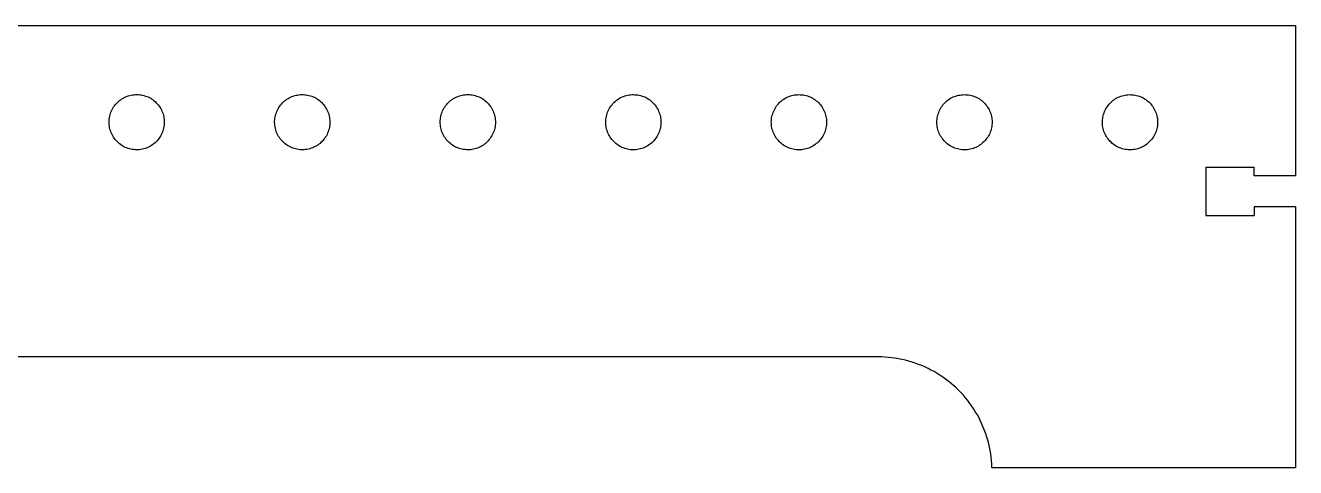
# Model space of a CAD drawing. Extents: x -89 to 89, y -45 to 45.
# Drawn here: x 23.85 to 35.36, y -44.81 to -40.81 of the extents above; entities that cross this region are included whole.
import ezdxf

# ---------------------------------------------------------------- set-up
doc = ezdxf.new("R2010")
doc.units = 0
doc.header["$MEASUREMENT"] = 0
doc.layers.get('0').update_dxf_attribs({"linetype": 'CONTINUOUS'})

msp = doc.modelspace()

# ---------------------------------------------------------------- linework, layer by layer
for p, q in [((17.609, -40.81), (35.36, -40.812)), ((35.36, -40.812), (35.359, -42.171)), ((24.65, -41.548), (24.658, -41.538)), ((24.658, -41.538), (24.666, -41.527)), ((24.666, -41.527), (24.675, -41.517)), ((24.675, -41.517), (24.684, -41.508)), ((24.684, -41.508), (24.693, -41.499)), ((24.693, -41.499), (24.703, -41.491)), ((24.703, -41.491), (24.714, -41.483)), ((24.714, -41.483), (24.724, -41.475)), ((24.724, -41.475), (24.736, -41.469)), ((24.736, -41.469), (24.747, -41.462)), ((24.747, -41.462), (24.759, -41.457)), ((24.759, -41.457), (24.771, -41.452)), ((24.771, -41.452), (24.783, -41.448)), ((24.783, -41.448), (24.796, -41.444)), ((24.796, -41.444), (24.809, -41.441)), ((24.809, -41.441), (24.822, -41.439)), ((24.822, -41.439), (24.835, -41.437)), ((24.835, -41.437), (24.848, -41.436)), ((24.848, -41.436), (24.861, -41.436)), ((24.861, -41.436), (24.874, -41.436)), ((24.874, -41.436), (24.887, -41.437)), ((24.887, -41.437), (24.9, -41.439)), ((24.9, -41.439), (24.913, -41.442)), ((24.913, -41.442), (24.925, -41.445)), ((24.925, -41.445), (24.938, -41.449)), ((24.938, -41.449), (24.95, -41.453)), ((24.95, -41.453), (24.962, -41.458)), ((24.962, -41.458), (24.974, -41.464)), ((24.974, -41.464), (24.986, -41.47)), ((24.986, -41.47), (24.997, -41.477)), ((24.997, -41.477), (25.007, -41.484)), ((25.007, -41.484), (25.018, -41.492)), ((25.018, -41.492), (25.028, -41.501)), ((25.028, -41.501), (25.037, -41.51)), ((25.037, -41.51), (25.046, -41.52)), ((25.046, -41.52), (25.055, -41.53)), ((25.055, -41.53), (25.062, -41.54)), ((25.062, -41.54), (25.07, -41.551)), ((26.148, -41.553), (26.155, -41.542)), ((26.155, -41.542), (26.163, -41.532)), ((26.163, -41.532), (26.171, -41.522)), ((26.171, -41.522), (26.18, -41.512)), ((26.18, -41.512), (26.189, -41.503)), ((26.189, -41.503), (26.199, -41.494)), ((26.199, -41.494), (26.209, -41.486)), ((26.209, -41.486), (26.22, -41.478)), ((26.22, -41.478), (26.231, -41.471)), ((26.231, -41.471), (26.242, -41.465)), ((26.242, -41.465), (26.254, -41.459)), ((26.254, -41.459), (26.266, -41.454)), ((26.266, -41.454), (26.278, -41.449)), ((26.278, -41.449), (26.291, -41.445)), ((26.291, -41.445), (26.303, -41.442)), ((26.303, -41.442), (26.316, -41.44)), ((26.316, -41.44), (26.329, -41.438)), ((26.329, -41.438), (26.342, -41.436)), ((26.342, -41.436), (26.355, -41.436)), ((26.355, -41.436), (26.368, -41.436)), ((26.368, -41.436), (26.382, -41.437)), ((26.382, -41.437), (26.395, -41.438)), ((26.395, -41.438), (26.407, -41.441)), ((26.407, -41.441), (26.42, -41.443)), ((26.42, -41.443), (26.433, -41.447)), ((26.433, -41.447), (26.445, -41.451)), ((26.445, -41.451), (26.457, -41.456)), ((26.457, -41.456), (26.469, -41.461)), ((26.469, -41.461), (26.481, -41.467)), ((26.481, -41.467), (26.492, -41.474)), ((26.492, -41.474), (26.503, -41.481)), ((26.503, -41.481), (26.514, -41.489)), ((26.514, -41.489), (26.524, -41.498)), ((26.524, -41.498), (26.533, -41.506)), ((26.533, -41.506), (26.542, -41.516)), ((26.542, -41.516), (26.551, -41.526)), ((26.551, -41.526), (26.559, -41.536)), ((26.559, -41.536), (26.567, -41.546)), ((26.567, -41.546), (26.574, -41.558)), ((27.65, -41.549), (27.658, -41.538)), ((27.658, -41.538), (27.666, -41.528)), ((27.666, -41.528), (27.674, -41.518)), ((27.674, -41.518), (27.683, -41.508)), ((27.683, -41.508), (27.693, -41.499)), ((27.693, -41.499), (27.703, -41.491)), ((27.703, -41.491), (27.713, -41.483)), ((27.713, -41.483), (27.724, -41.476)), ((27.724, -41.476), (27.735, -41.469)), ((27.735, -41.469), (27.747, -41.463)), ((27.747, -41.463), (27.759, -41.457)), ((27.759, -41.457), (27.771, -41.452)), ((27.771, -41.452), (27.783, -41.448)), ((27.783, -41.448), (27.796, -41.444)), ((27.796, -41.444), (27.809, -41.441)), ((27.809, -41.441), (27.821, -41.439)), ((27.821, -41.439), (27.834, -41.437)), ((27.834, -41.437), (27.848, -41.436)), ((27.848, -41.436), (27.861, -41.436)), ((27.861, -41.436), (27.874, -41.436)), ((27.874, -41.436), (27.887, -41.438)), ((27.887, -41.438), (27.9, -41.439)), ((27.9, -41.439), (27.913, -41.442)), ((27.913, -41.442), (27.925, -41.445)), ((27.925, -41.445), (27.938, -41.449)), ((27.938, -41.449), (27.95, -41.453)), ((27.95, -41.453), (27.962, -41.458)), ((27.962, -41.458), (27.974, -41.464)), ((27.974, -41.464), (27.985, -41.47)), ((27.985, -41.47), (27.997, -41.477)), ((27.997, -41.477), (28.007, -41.485)), ((28.007, -41.485), (28.018, -41.493)), ((28.018, -41.493), (28.028, -41.501)), ((28.028, -41.501), (28.037, -41.51)), ((28.037, -41.51), (28.046, -41.52)), ((28.046, -41.52), (28.054, -41.53)), ((28.054, -41.53), (28.062, -41.54)), ((28.062, -41.54), (28.07, -41.551)), ((29.15, -41.549), (29.158, -41.538)), ((29.158, -41.538), (29.166, -41.528)), ((29.166, -41.528), (29.174, -41.518)), ((29.174, -41.518), (29.183, -41.508)), ((29.183, -41.508), (29.193, -41.5)), ((29.193, -41.5), (29.203, -41.491)), ((29.203, -41.491), (29.213, -41.483)), ((29.213, -41.483), (29.224, -41.476)), ((29.224, -41.476), (29.235, -41.469)), ((29.235, -41.469), (29.247, -41.463)), ((29.247, -41.463), (29.259, -41.457)), ((29.259, -41.457), (29.271, -41.452)), ((29.271, -41.452), (29.283, -41.448)), ((29.283, -41.448), (29.296, -41.444)), ((29.296, -41.444), (29.308, -41.441)), ((29.308, -41.441), (29.321, -41.439)), ((29.321, -41.439), (29.334, -41.437)), ((29.334, -41.437), (29.347, -41.436)), ((29.347, -41.436), (29.36, -41.436)), ((29.36, -41.436), (29.374, -41.437)), ((29.374, -41.437), (29.387, -41.438)), ((29.387, -41.438), (29.4, -41.439)), ((29.4, -41.439), (29.412, -41.442)), ((29.412, -41.442), (29.425, -41.445)), ((29.425, -41.445), (29.438, -41.449)), ((29.438, -41.449), (29.45, -41.453)), ((29.45, -41.453), (29.462, -41.458)), ((29.462, -41.458), (29.474, -41.464)), ((29.474, -41.464), (29.485, -41.47)), ((29.485, -41.47), (29.496, -41.477)), ((29.496, -41.477), (29.507, -41.485)), ((29.507, -41.485), (29.518, -41.493)), ((29.518, -41.493), (29.527, -41.501)), ((29.527, -41.501), (29.537, -41.51)), ((29.537, -41.51), (29.546, -41.52)), ((29.546, -41.52), (29.554, -41.53)), ((29.554, -41.53), (29.562, -41.54)), ((29.562, -41.54), (29.57, -41.551)), ((30.65, -41.55), (30.657, -41.539)), ((30.657, -41.539), (30.665, -41.529)), ((30.665, -41.529), (30.673, -41.519)), ((30.673, -41.519), (30.682, -41.509)), ((30.682, -41.509), (30.692, -41.5)), ((30.692, -41.5), (30.702, -41.492)), ((30.702, -41.492), (30.712, -41.484)), ((30.712, -41.484), (30.723, -41.477)), ((30.723, -41.477), (30.734, -41.47)), ((30.734, -41.47), (30.746, -41.463)), ((30.746, -41.463), (30.758, -41.458)), ((30.758, -41.458), (30.77, -41.453)), ((30.77, -41.453), (30.782, -41.448)), ((30.782, -41.448), (30.795, -41.445)), ((30.795, -41.445), (30.807, -41.442)), ((30.807, -41.442), (30.82, -41.439)), ((30.82, -41.439), (30.833, -41.438)), ((30.833, -41.438), (30.846, -41.437)), ((30.846, -41.437), (30.859, -41.436)), ((30.859, -41.436), (30.872, -41.437)), ((30.872, -41.437), (30.885, -41.438)), ((30.885, -41.438), (30.898, -41.439)), ((30.898, -41.439), (30.911, -41.442)), ((30.911, -41.442), (30.924, -41.445)), ((30.924, -41.445), (30.937, -41.448)), ((30.937, -41.448), (30.949, -41.453)), ((30.949, -41.453), (30.961, -41.458)), ((30.961, -41.458), (30.973, -41.463)), ((30.973, -41.463), (30.984, -41.47)), ((30.984, -41.47), (30.995, -41.477)), ((30.995, -41.477), (31.006, -41.484)), ((31.006, -41.484), (31.017, -41.492)), ((31.017, -41.492), (31.027, -41.5)), ((31.027, -41.5), (31.036, -41.509)), ((31.036, -41.509), (31.045, -41.519)), ((31.045, -41.519), (31.054, -41.529)), ((31.054, -41.529), (31.062, -41.539)), ((31.062, -41.539), (31.069, -41.55)), ((32.149, -41.551), (32.156, -41.54)), ((32.156, -41.54), (32.164, -41.53)), ((32.164, -41.53), (32.173, -41.52)), ((32.173, -41.52), (32.182, -41.51)), ((32.182, -41.51), (32.191, -41.501)), ((32.191, -41.501), (32.201, -41.493)), ((32.201, -41.493), (32.211, -41.485)), ((32.211, -41.485), (32.222, -41.477)), ((32.222, -41.477), (32.233, -41.47)), ((32.233, -41.47), (32.245, -41.464)), ((32.245, -41.464), (32.257, -41.458)), ((32.257, -41.458), (32.269, -41.453)), ((32.269, -41.453), (32.281, -41.449)), ((32.281, -41.449), (32.294, -41.445)), ((32.294, -41.445), (32.306, -41.442)), ((32.306, -41.442), (32.319, -41.44)), ((32.319, -41.44), (32.332, -41.438)), ((32.332, -41.438), (32.345, -41.437)), ((32.345, -41.437), (32.358, -41.436)), ((32.358, -41.436), (32.371, -41.437)), ((32.371, -41.437), (32.384, -41.438)), ((32.384, -41.438), (32.397, -41.439)), ((32.397, -41.439), (32.41, -41.442)), ((32.41, -41.442), (32.423, -41.445)), ((32.423, -41.445), (32.436, -41.448)), ((32.436, -41.448), (32.448, -41.453)), ((32.448, -41.453), (32.46, -41.457)), ((32.46, -41.457), (32.472, -41.463)), ((32.472, -41.463), (32.483, -41.469)), ((32.483, -41.469), (32.495, -41.476)), ((32.495, -41.476), (32.505, -41.483)), ((32.505, -41.483), (32.516, -41.491)), ((32.516, -41.491), (32.526, -41.5)), ((32.526, -41.5), (32.535, -41.509)), ((32.535, -41.509), (32.544, -41.518)), ((32.544, -41.518), (32.553, -41.528)), ((32.553, -41.528), (32.561, -41.539)), ((32.561, -41.539), (32.568, -41.549)), ((33.647, -41.555), (33.654, -41.544)), ((33.654, -41.544), (33.661, -41.534)), ((33.661, -41.534), (33.67, -41.523)), ((33.67, -41.523), (33.679, -41.514)), ((33.679, -41.514), (33.688, -41.504)), ((33.688, -41.504), (33.698, -41.496)), ((33.698, -41.496), (33.708, -41.488)), ((33.708, -41.488), (33.718, -41.48)), ((33.718, -41.48), (33.729, -41.473)), ((33.729, -41.473), (33.741, -41.466)), ((33.741, -41.466), (33.752, -41.46)), ((33.752, -41.46), (33.764, -41.455)), ((33.764, -41.455), (33.777, -41.45)), ((33.777, -41.45), (33.789, -41.446)), ((33.789, -41.446), (33.802, -41.443)), ((33.802, -41.443), (33.815, -41.44)), ((33.815, -41.44), (33.827, -41.438)), ((33.827, -41.438), (33.84, -41.437)), ((33.84, -41.437), (33.854, -41.436)), ((33.854, -41.436), (33.867, -41.437)), ((33.867, -41.437), (33.88, -41.437)), ((33.88, -41.437), (33.893, -41.439)), ((33.893, -41.439), (33.906, -41.441)), ((33.906, -41.441), (33.918, -41.444)), ((33.918, -41.444), (33.931, -41.447)), ((33.931, -41.447), (33.944, -41.451)), ((33.944, -41.451), (33.956, -41.456)), ((33.956, -41.456), (33.968, -41.461)), ((33.968, -41.461), (33.979, -41.467)), ((33.979, -41.467), (33.991, -41.474)), ((33.991, -41.474), (34.002, -41.481)), ((34.002, -41.481), (34.012, -41.489)), ((34.012, -41.489), (34.022, -41.497)), ((34.022, -41.497), (34.032, -41.506)), ((34.032, -41.506), (34.041, -41.515)), ((34.041, -41.515), (34.05, -41.525)), ((34.05, -41.525), (34.058, -41.535)), ((34.058, -41.535), (34.066, -41.545)), ((34.066, -41.545), (34.073, -41.556)), ((24.61, -41.671), (24.611, -41.658)), ((24.611, -41.658), (24.613, -41.645)), ((24.613, -41.645), (24.615, -41.632)), ((24.615, -41.632), (24.618, -41.62)), ((24.618, -41.62), (24.622, -41.607)), ((24.622, -41.607), (24.626, -41.595)), ((24.626, -41.595), (24.632, -41.583)), ((24.632, -41.583), (24.637, -41.571)), ((24.637, -41.571), (24.644, -41.559)), ((24.644, -41.559), (24.65, -41.548)), ((25.07, -41.551), (25.077, -41.562)), ((25.077, -41.562), (25.083, -41.574)), ((25.083, -41.574), (25.088, -41.586)), ((25.088, -41.586), (25.093, -41.598)), ((25.093, -41.598), (25.098, -41.61)), ((25.098, -41.61), (25.101, -41.623)), ((25.101, -41.623), (25.104, -41.635)), ((25.104, -41.635), (25.106, -41.648)), ((25.106, -41.648), (25.108, -41.661)), ((25.108, -41.661), (25.109, -41.674)), ((26.11, -41.664), (26.112, -41.651)), ((26.112, -41.651), (26.114, -41.638)), ((26.114, -41.638), (26.117, -41.625)), ((26.117, -41.625), (26.12, -41.612)), ((26.12, -41.612), (26.125, -41.6)), ((26.125, -41.6), (26.129, -41.588)), ((26.129, -41.588), (26.135, -41.576)), ((26.135, -41.576), (26.141, -41.564)), ((26.141, -41.564), (26.148, -41.553)), ((26.574, -41.558), (26.58, -41.569)), ((26.58, -41.569), (26.586, -41.581)), ((26.586, -41.581), (26.591, -41.593)), ((26.591, -41.593), (26.596, -41.605)), ((26.596, -41.605), (26.6, -41.617)), ((26.6, -41.617), (26.603, -41.63)), ((26.603, -41.63), (26.606, -41.643)), ((26.606, -41.643), (26.607, -41.656)), ((26.607, -41.656), (26.609, -41.669)), ((27.61, -41.672), (27.611, -41.659)), ((27.611, -41.659), (27.613, -41.646)), ((27.613, -41.646), (27.615, -41.633)), ((27.615, -41.633), (27.618, -41.62)), ((27.618, -41.62), (27.622, -41.607)), ((27.622, -41.607), (27.626, -41.595)), ((27.626, -41.595), (27.631, -41.583)), ((27.631, -41.583), (27.637, -41.571)), ((27.637, -41.571), (27.643, -41.56)), ((27.643, -41.56), (27.65, -41.549)), ((28.07, -41.551), (28.076, -41.562)), ((28.076, -41.562), (28.083, -41.574)), ((28.083, -41.574), (28.088, -41.586)), ((28.088, -41.586), (28.093, -41.598)), ((28.093, -41.598), (28.097, -41.61)), ((28.097, -41.61), (28.101, -41.623)), ((28.101, -41.623), (28.104, -41.635)), ((28.104, -41.635), (28.106, -41.648)), ((28.106, -41.648), (28.108, -41.661)), ((28.108, -41.661), (28.109, -41.674)), ((29.11, -41.672), (29.111, -41.659)), ((29.111, -41.659), (29.113, -41.646)), ((29.113, -41.646), (29.115, -41.633)), ((29.115, -41.633), (29.118, -41.62)), ((29.118, -41.62), (29.122, -41.608)), ((29.122, -41.608), (29.126, -41.595)), ((29.126, -41.595), (29.131, -41.583)), ((29.131, -41.583), (29.137, -41.572)), ((29.137, -41.572), (29.143, -41.56)), ((29.143, -41.56), (29.15, -41.549)), ((29.57, -41.551), (29.576, -41.562)), ((29.576, -41.562), (29.583, -41.574)), ((29.583, -41.574), (29.588, -41.586)), ((29.588, -41.586), (29.593, -41.598)), ((29.593, -41.598), (29.597, -41.61)), ((29.597, -41.61), (29.601, -41.623)), ((29.601, -41.623), (29.604, -41.635)), ((29.604, -41.635), (29.606, -41.648)), ((29.606, -41.648), (29.608, -41.661)), ((29.608, -41.661), (29.609, -41.674)), ((30.61, -41.673), (30.611, -41.66)), ((30.611, -41.66), (30.612, -41.647)), ((30.612, -41.647), (30.615, -41.634)), ((30.615, -41.634), (30.618, -41.621)), ((30.618, -41.621), (30.622, -41.609)), ((30.622, -41.609), (30.626, -41.597)), ((30.626, -41.597), (30.631, -41.585)), ((30.631, -41.585), (30.637, -41.573)), ((30.637, -41.573), (30.643, -41.561)), ((30.643, -41.561), (30.65, -41.55)), ((31.069, -41.55), (31.076, -41.561)), ((31.076, -41.561), (31.082, -41.573)), ((31.082, -41.573), (31.088, -41.585)), ((31.088, -41.585), (31.093, -41.597)), ((31.093, -41.597), (31.097, -41.609)), ((31.097, -41.609), (31.101, -41.621)), ((31.101, -41.621), (31.104, -41.634)), ((31.104, -41.634), (31.106, -41.647)), ((31.106, -41.647), (31.108, -41.66)), ((31.108, -41.66), (31.109, -41.673)), ((32.11, -41.674), (32.111, -41.661)), ((32.111, -41.661), (32.112, -41.648)), ((32.112, -41.648), (32.115, -41.635)), ((32.115, -41.635), (32.118, -41.623)), ((32.118, -41.623), (32.121, -41.61)), ((32.121, -41.61), (32.126, -41.598)), ((32.126, -41.598), (32.13, -41.586)), ((32.13, -41.586), (32.136, -41.574)), ((32.136, -41.574), (32.142, -41.562)), ((32.142, -41.562), (32.149, -41.551)), ((32.568, -41.549), (32.575, -41.56)), ((32.575, -41.56), (32.582, -41.572)), ((32.582, -41.572), (32.587, -41.584)), ((32.587, -41.584), (32.592, -41.596)), ((32.592, -41.596), (32.597, -41.608)), ((32.597, -41.608), (32.6, -41.621)), ((32.6, -41.621), (32.604, -41.633)), ((32.604, -41.633), (32.606, -41.646)), ((32.606, -41.646), (32.608, -41.659)), ((32.608, -41.659), (32.609, -41.672)), ((33.61, -41.666), (33.612, -41.653)), ((33.612, -41.653), (33.614, -41.64)), ((33.614, -41.64), (33.616, -41.627)), ((33.616, -41.627), (33.62, -41.615)), ((33.62, -41.615), (33.624, -41.602)), ((33.624, -41.602), (33.629, -41.59)), ((33.629, -41.59), (33.634, -41.578)), ((33.634, -41.578), (33.64, -41.566)), ((33.64, -41.566), (33.647, -41.555)), ((34.073, -41.556), (34.079, -41.568)), ((34.079, -41.568), (34.085, -41.58)), ((34.085, -41.58), (34.091, -41.592)), ((34.091, -41.592), (34.095, -41.604)), ((34.095, -41.604), (34.099, -41.616)), ((34.099, -41.616), (34.103, -41.629)), ((34.103, -41.629), (34.105, -41.642)), ((34.105, -41.642), (34.107, -41.655)), ((34.107, -41.655), (34.109, -41.668)), ((24.609, -41.684), (24.61, -41.671)), ((24.61, -41.697), (24.609, -41.684)), ((24.61, -41.71), (24.61, -41.697)), ((24.612, -41.723), (24.61, -41.71)), ((24.614, -41.736), (24.612, -41.723)), ((24.617, -41.749), (24.614, -41.736)), ((24.621, -41.762), (24.617, -41.749)), ((24.625, -41.774), (24.621, -41.762)), ((24.63, -41.786), (24.625, -41.774)), ((25.097, -41.765), (25.092, -41.777)), ((25.1, -41.752), (25.097, -41.765)), ((25.103, -41.739), (25.1, -41.752)), ((25.106, -41.726), (25.103, -41.739)), ((25.108, -41.713), (25.106, -41.726)), ((25.109, -41.7), (25.108, -41.713)), ((25.109, -41.674), (25.109, -41.687)), ((25.109, -41.687), (25.109, -41.7)), ((26.109, -41.677), (26.11, -41.664)), ((26.109, -41.69), (26.109, -41.677)), ((26.11, -41.703), (26.109, -41.69)), ((26.111, -41.716), (26.11, -41.703)), ((26.113, -41.729), (26.111, -41.716)), ((26.116, -41.742), (26.113, -41.729)), ((26.119, -41.754), (26.116, -41.742)), ((26.123, -41.767), (26.119, -41.754)), ((26.127, -41.779), (26.123, -41.767)), ((26.594, -41.772), (26.589, -41.784)), ((26.598, -41.759), (26.594, -41.772)), ((26.602, -41.747), (26.598, -41.759)), ((26.605, -41.734), (26.602, -41.747)), ((26.607, -41.721), (26.605, -41.734)), ((26.608, -41.708), (26.607, -41.721)), ((26.609, -41.695), (26.608, -41.708)), ((26.609, -41.669), (26.609, -41.682)), ((26.609, -41.682), (26.609, -41.695)), ((27.609, -41.685), (27.61, -41.672)), ((27.61, -41.698), (27.609, -41.685)), ((27.611, -41.711), (27.61, -41.698)), ((27.612, -41.724), (27.611, -41.711)), ((27.614, -41.737), (27.612, -41.724)), ((27.617, -41.749), (27.614, -41.737)), ((27.621, -41.762), (27.617, -41.749)), ((27.625, -41.774), (27.621, -41.762)), ((27.63, -41.786), (27.625, -41.774)), ((28.097, -41.765), (28.092, -41.777)), ((28.1, -41.752), (28.097, -41.765)), ((28.104, -41.739), (28.1, -41.752)), ((28.106, -41.726), (28.104, -41.739)), ((28.108, -41.713), (28.106, -41.726)), ((28.109, -41.7), (28.108, -41.713)), ((28.109, -41.674), (28.109, -41.687)), ((28.109, -41.687), (28.109, -41.7)), ((29.109, -41.685), (29.11, -41.672)), ((29.11, -41.698), (29.109, -41.685)), ((29.111, -41.711), (29.11, -41.698)), ((29.112, -41.724), (29.111, -41.711)), ((29.114, -41.737), (29.112, -41.724)), ((29.117, -41.75), (29.114, -41.737)), ((29.121, -41.762), (29.117, -41.75)), ((29.125, -41.775), (29.121, -41.762)), ((29.13, -41.787), (29.125, -41.775)), ((29.597, -41.765), (29.592, -41.777)), ((29.6, -41.752), (29.597, -41.765)), ((29.604, -41.739), (29.6, -41.752)), ((29.606, -41.726), (29.604, -41.739)), ((29.608, -41.713), (29.606, -41.726)), ((29.609, -41.7), (29.608, -41.713)), ((29.609, -41.674), (29.609, -41.687)), ((29.609, -41.687), (29.609, -41.7)), ((30.609, -41.686), (30.61, -41.673)), ((30.61, -41.699), (30.609, -41.686)), ((30.611, -41.712), (30.61, -41.699)), ((30.612, -41.725), (30.611, -41.712)), ((30.615, -41.738), (30.612, -41.725)), ((30.618, -41.751), (30.615, -41.738)), ((30.622, -41.763), (30.618, -41.751)), ((30.626, -41.776), (30.622, -41.763)), ((30.631, -41.788), (30.626, -41.776)), ((31.093, -41.776), (31.088, -41.788)), ((31.097, -41.763), (31.093, -41.776)), ((31.101, -41.751), (31.097, -41.763)), ((31.104, -41.738), (31.101, -41.751)), ((31.106, -41.725), (31.104, -41.738)), ((31.108, -41.712), (31.106, -41.725)), ((31.109, -41.699), (31.108, -41.712)), ((31.109, -41.673), (31.109, -41.686)), ((31.109, -41.686), (31.109, -41.699)), ((32.109, -41.687), (32.11, -41.674)), ((32.11, -41.7), (32.109, -41.687)), ((32.111, -41.713), (32.11, -41.7)), ((32.113, -41.726), (32.111, -41.713)), ((32.115, -41.739), (32.113, -41.726)), ((32.118, -41.752), (32.115, -41.739)), ((32.122, -41.765), (32.118, -41.752)), ((32.126, -41.777), (32.122, -41.765)), ((32.593, -41.775), (32.588, -41.787)), ((32.597, -41.763), (32.593, -41.775)), ((32.601, -41.75), (32.597, -41.763)), ((32.604, -41.737), (32.601, -41.75)), ((32.606, -41.724), (32.604, -41.737)), ((32.608, -41.711), (32.606, -41.724)), ((32.609, -41.698), (32.608, -41.711)), ((32.609, -41.672), (32.609, -41.685)), ((32.609, -41.685), (32.609, -41.698)), ((33.609, -41.679), (33.61, -41.666)), ((33.609, -41.692), (33.609, -41.679)), ((33.61, -41.705), (33.609, -41.692)), ((33.611, -41.718), (33.61, -41.705)), ((33.613, -41.731), (33.611, -41.718)), ((33.616, -41.744), (33.613, -41.731)), ((33.619, -41.757), (33.616, -41.744)), ((33.623, -41.769), (33.619, -41.757)), ((33.628, -41.781), (33.623, -41.769)), ((34.095, -41.771), (34.09, -41.783)), ((34.099, -41.758), (34.095, -41.771)), ((34.102, -41.746), (34.099, -41.758)), ((34.105, -41.733), (34.102, -41.746)), ((34.107, -41.72), (34.105, -41.733)), ((34.108, -41.707), (34.107, -41.72)), ((34.109, -41.694), (34.108, -41.707)), ((34.109, -41.668), (34.109, -41.681)), ((34.109, -41.681), (34.109, -41.694)), ((24.636, -41.798), (24.63, -41.786)), ((24.642, -41.809), (24.636, -41.798)), ((24.649, -41.821), (24.642, -41.809)), ((24.656, -41.832), (24.649, -41.821)), ((24.664, -41.842), (24.656, -41.832)), ((24.672, -41.852), (24.664, -41.842)), ((24.681, -41.861), (24.672, -41.852)), ((24.691, -41.871), (24.681, -41.861)), ((24.701, -41.879), (24.691, -41.871)), ((24.711, -41.887), (24.701, -41.879)), ((24.722, -41.895), (24.711, -41.887)), ((25.005, -41.889), (24.994, -41.896)), ((25.015, -41.881), (25.005, -41.889)), ((25.025, -41.873), (25.015, -41.881)), ((25.035, -41.864), (25.025, -41.873)), ((25.044, -41.854), (25.035, -41.864)), ((25.053, -41.844), (25.044, -41.854)), ((25.061, -41.834), (25.053, -41.844)), ((25.068, -41.823), (25.061, -41.834)), ((25.075, -41.812), (25.068, -41.823)), ((25.081, -41.801), (25.075, -41.812)), ((25.087, -41.789), (25.081, -41.801)), ((25.092, -41.777), (25.087, -41.789)), ((26.132, -41.791), (26.127, -41.779)), ((26.138, -41.803), (26.132, -41.791)), ((26.145, -41.814), (26.138, -41.803)), ((26.152, -41.825), (26.145, -41.814)), ((26.159, -41.836), (26.152, -41.825)), ((26.167, -41.846), (26.159, -41.836)), ((26.176, -41.856), (26.167, -41.846)), ((26.185, -41.865), (26.176, -41.856)), ((26.195, -41.874), (26.185, -41.865)), ((26.205, -41.883), (26.195, -41.874)), ((26.215, -41.89), (26.205, -41.883)), ((26.226, -41.898), (26.215, -41.89)), ((26.509, -41.886), (26.499, -41.893)), ((26.52, -41.878), (26.509, -41.886)), ((26.529, -41.869), (26.52, -41.878)), ((26.539, -41.86), (26.529, -41.869)), ((26.548, -41.85), (26.539, -41.86)), ((26.556, -41.84), (26.548, -41.85)), ((26.564, -41.83), (26.556, -41.84)), ((26.571, -41.819), (26.564, -41.83)), ((26.578, -41.808), (26.571, -41.819)), ((26.584, -41.796), (26.578, -41.808)), ((26.589, -41.784), (26.584, -41.796)), ((27.636, -41.798), (27.63, -41.786)), ((27.642, -41.81), (27.636, -41.798)), ((27.649, -41.821), (27.642, -41.81)), ((27.656, -41.832), (27.649, -41.821)), ((27.664, -41.842), (27.656, -41.832)), ((27.673, -41.852), (27.664, -41.842)), ((27.682, -41.862), (27.673, -41.852)), ((27.691, -41.871), (27.682, -41.862)), ((27.701, -41.879), (27.691, -41.871)), ((27.711, -41.887), (27.701, -41.879)), ((27.722, -41.895), (27.711, -41.887)), ((28.005, -41.889), (27.994, -41.896)), ((28.016, -41.881), (28.005, -41.889)), ((28.026, -41.873), (28.016, -41.881)), ((28.035, -41.864), (28.026, -41.873)), ((28.044, -41.854), (28.035, -41.864)), ((28.053, -41.844), (28.044, -41.854)), ((28.061, -41.834), (28.053, -41.844)), ((28.068, -41.823), (28.061, -41.834)), ((28.075, -41.812), (28.068, -41.823)), ((28.081, -41.801), (28.075, -41.812)), ((28.087, -41.789), (28.081, -41.801)), ((28.092, -41.777), (28.087, -41.789)), ((29.136, -41.799), (29.13, -41.787)), ((29.142, -41.81), (29.136, -41.799)), ((29.149, -41.821), (29.142, -41.81)), ((29.156, -41.832), (29.149, -41.821)), ((29.164, -41.842), (29.156, -41.832)), ((29.173, -41.852), (29.164, -41.842)), ((29.182, -41.862), (29.173, -41.852)), ((29.191, -41.871), (29.182, -41.862)), ((29.201, -41.88), (29.191, -41.871)), ((29.211, -41.888), (29.201, -41.88)), ((29.222, -41.895), (29.211, -41.888)), ((29.505, -41.889), (29.494, -41.896)), ((29.516, -41.881), (29.505, -41.889)), ((29.526, -41.873), (29.516, -41.881)), ((29.535, -41.864), (29.526, -41.873)), ((29.544, -41.854), (29.535, -41.864)), ((29.553, -41.844), (29.544, -41.854)), ((29.561, -41.834), (29.553, -41.844)), ((29.568, -41.823), (29.561, -41.834)), ((29.575, -41.812), (29.568, -41.823)), ((29.581, -41.801), (29.575, -41.812)), ((29.587, -41.789), (29.581, -41.801)), ((29.592, -41.777), (29.587, -41.789)), ((30.637, -41.8), (30.631, -41.788)), ((30.643, -41.811), (30.637, -41.8)), ((30.65, -41.822), (30.643, -41.811)), ((30.657, -41.833), (30.65, -41.822)), ((30.665, -41.844), (30.657, -41.833)), ((30.673, -41.853), (30.665, -41.844)), ((30.682, -41.863), (30.673, -41.853)), ((30.692, -41.872), (30.682, -41.863)), ((30.702, -41.88), (30.692, -41.872)), ((30.712, -41.888), (30.702, -41.88)), ((30.723, -41.896), (30.712, -41.888)), ((31.006, -41.888), (30.995, -41.896)), ((31.017, -41.88), (31.006, -41.888)), ((31.027, -41.872), (31.017, -41.88)), ((31.036, -41.863), (31.027, -41.872)), ((31.045, -41.853), (31.036, -41.863)), ((31.054, -41.844), (31.045, -41.853)), ((31.062, -41.833), (31.054, -41.844)), ((31.069, -41.822), (31.062, -41.833)), ((31.076, -41.811), (31.069, -41.822)), ((31.082, -41.8), (31.076, -41.811)), ((31.088, -41.788), (31.082, -41.8)), ((32.131, -41.789), (32.126, -41.777)), ((32.137, -41.801), (32.131, -41.789)), ((32.143, -41.812), (32.137, -41.801)), ((32.15, -41.823), (32.143, -41.812)), ((32.158, -41.834), (32.15, -41.823)), ((32.166, -41.844), (32.158, -41.834)), ((32.174, -41.854), (32.166, -41.844)), ((32.183, -41.864), (32.174, -41.854)), ((32.193, -41.873), (32.183, -41.864)), ((32.203, -41.881), (32.193, -41.873)), ((32.213, -41.889), (32.203, -41.881)), ((32.224, -41.897), (32.213, -41.889)), ((32.507, -41.888), (32.496, -41.895)), ((32.517, -41.88), (32.507, -41.888)), ((32.527, -41.871), (32.517, -41.88)), ((32.537, -41.862), (32.527, -41.871)), ((32.546, -41.853), (32.537, -41.862)), ((32.554, -41.843), (32.546, -41.853)), ((32.562, -41.832), (32.554, -41.843)), ((32.57, -41.822), (32.562, -41.832)), ((32.576, -41.81), (32.57, -41.822)), ((32.582, -41.799), (32.576, -41.81)), ((32.588, -41.787), (32.582, -41.799)), ((33.633, -41.793), (33.628, -41.781)), ((33.639, -41.805), (33.633, -41.793)), ((33.646, -41.816), (33.639, -41.805)), ((33.653, -41.827), (33.646, -41.816)), ((33.66, -41.838), (33.653, -41.827)), ((33.669, -41.848), (33.66, -41.838)), ((33.677, -41.858), (33.669, -41.848)), ((33.687, -41.867), (33.677, -41.858)), ((33.696, -41.876), (33.687, -41.867)), ((33.706, -41.884), (33.696, -41.876)), ((33.717, -41.892), (33.706, -41.884)), ((34.011, -41.885), (34, -41.893)), ((34.021, -41.877), (34.011, -41.885)), ((34.031, -41.868), (34.021, -41.877)), ((34.04, -41.859), (34.031, -41.868)), ((34.049, -41.849), (34.04, -41.859)), ((34.057, -41.839), (34.049, -41.849)), ((34.065, -41.829), (34.057, -41.839)), ((34.072, -41.818), (34.065, -41.829)), ((34.079, -41.806), (34.072, -41.818)), ((34.085, -41.795), (34.079, -41.806)), ((34.09, -41.783), (34.085, -41.795)), ((24.733, -41.902), (24.722, -41.895)), ((24.744, -41.908), (24.733, -41.902)), ((24.756, -41.914), (24.744, -41.908)), ((24.768, -41.919), (24.756, -41.914)), ((24.781, -41.923), (24.768, -41.919)), ((24.793, -41.927), (24.781, -41.923)), ((24.806, -41.93), (24.793, -41.927)), ((24.819, -41.932), (24.806, -41.93)), ((24.832, -41.934), (24.819, -41.932)), ((24.845, -41.935), (24.832, -41.934)), ((24.858, -41.936), (24.845, -41.935)), ((24.871, -41.936), (24.858, -41.936)), ((24.884, -41.935), (24.871, -41.936)), ((24.897, -41.933), (24.884, -41.935)), ((24.91, -41.931), (24.897, -41.933)), ((24.923, -41.928), (24.91, -41.931)), ((24.935, -41.924), (24.923, -41.928)), ((24.947, -41.92), (24.935, -41.924)), ((24.96, -41.915), (24.947, -41.92)), ((24.971, -41.909), (24.96, -41.915)), ((24.983, -41.903), (24.971, -41.909)), ((24.994, -41.896), (24.983, -41.903)), ((26.238, -41.904), (26.226, -41.898)), ((26.249, -41.91), (26.238, -41.904)), ((26.261, -41.916), (26.249, -41.91)), ((26.273, -41.921), (26.261, -41.916)), ((26.286, -41.925), (26.273, -41.921)), ((26.298, -41.928), (26.286, -41.925)), ((26.311, -41.931), (26.298, -41.928)), ((26.324, -41.933), (26.311, -41.931)), ((26.337, -41.935), (26.324, -41.933)), ((26.35, -41.936), (26.337, -41.935)), ((26.363, -41.936), (26.35, -41.936)), ((26.376, -41.935), (26.363, -41.936)), ((26.389, -41.934), (26.376, -41.935)), ((26.402, -41.932), (26.389, -41.934)), ((26.415, -41.93), (26.402, -41.932)), ((26.428, -41.926), (26.415, -41.93)), ((26.44, -41.922), (26.428, -41.926)), ((26.452, -41.918), (26.44, -41.922)), ((26.465, -41.913), (26.452, -41.918)), ((26.476, -41.907), (26.465, -41.913)), ((26.488, -41.9), (26.476, -41.907)), ((26.499, -41.893), (26.488, -41.9)), ((27.733, -41.902), (27.722, -41.895)), ((27.745, -41.908), (27.733, -41.902)), ((27.756, -41.914), (27.745, -41.908)), ((27.768, -41.919), (27.756, -41.914)), ((27.781, -41.923), (27.768, -41.919)), ((27.793, -41.927), (27.781, -41.923)), ((27.806, -41.93), (27.793, -41.927)), ((27.819, -41.933), (27.806, -41.93)), ((27.832, -41.934), (27.819, -41.933)), ((27.845, -41.936), (27.832, -41.934)), ((27.858, -41.936), (27.845, -41.936)), ((27.871, -41.936), (27.858, -41.936)), ((27.884, -41.935), (27.871, -41.936)), ((27.897, -41.933), (27.884, -41.935)), ((27.91, -41.931), (27.897, -41.933)), ((27.923, -41.928), (27.91, -41.931)), ((27.935, -41.924), (27.923, -41.928)), ((27.948, -41.92), (27.935, -41.924)), ((27.96, -41.915), (27.948, -41.92)), ((27.972, -41.909), (27.96, -41.915)), ((27.983, -41.903), (27.972, -41.909)), ((27.994, -41.896), (27.983, -41.903)), ((29.233, -41.902), (29.222, -41.895)), ((29.245, -41.908), (29.233, -41.902)), ((29.256, -41.914), (29.245, -41.908)), ((29.269, -41.919), (29.256, -41.914)), ((29.281, -41.923), (29.269, -41.919)), ((29.293, -41.927), (29.281, -41.923)), ((29.306, -41.93), (29.293, -41.927)), ((29.319, -41.933), (29.306, -41.93)), ((29.332, -41.935), (29.319, -41.933)), ((29.345, -41.936), (29.332, -41.935)), ((29.358, -41.936), (29.345, -41.936)), ((29.371, -41.936), (29.358, -41.936)), ((29.384, -41.935), (29.371, -41.936)), ((29.397, -41.933), (29.384, -41.935)), ((29.41, -41.931), (29.397, -41.933)), ((29.423, -41.928), (29.41, -41.931)), ((29.435, -41.924), (29.423, -41.928)), ((29.448, -41.92), (29.435, -41.924)), ((29.46, -41.915), (29.448, -41.92)), ((29.472, -41.909), (29.46, -41.915)), ((29.483, -41.903), (29.472, -41.909)), ((29.494, -41.896), (29.483, -41.903)), ((30.734, -41.903), (30.723, -41.896)), ((30.746, -41.909), (30.734, -41.903)), ((30.758, -41.915), (30.746, -41.909)), ((30.77, -41.92), (30.758, -41.915)), ((30.782, -41.924), (30.77, -41.92)), ((30.795, -41.928), (30.782, -41.924)), ((30.807, -41.931), (30.795, -41.928)), ((30.82, -41.933), (30.807, -41.931)), ((30.833, -41.935), (30.82, -41.933)), ((30.846, -41.936), (30.833, -41.935)), ((30.859, -41.936), (30.846, -41.936)), ((30.872, -41.936), (30.859, -41.936)), ((30.885, -41.935), (30.872, -41.936)), ((30.898, -41.933), (30.885, -41.935)), ((30.911, -41.931), (30.898, -41.933)), ((30.924, -41.928), (30.911, -41.931)), ((30.937, -41.924), (30.924, -41.928)), ((30.949, -41.92), (30.937, -41.924)), ((30.961, -41.915), (30.949, -41.92)), ((30.973, -41.909), (30.961, -41.915)), ((30.984, -41.903), (30.973, -41.909)), ((30.995, -41.896), (30.984, -41.903)), ((32.235, -41.903), (32.224, -41.897)), ((32.247, -41.91), (32.235, -41.903)), ((32.259, -41.915), (32.247, -41.91)), ((32.271, -41.92), (32.259, -41.915)), ((32.283, -41.924), (32.271, -41.92)), ((32.296, -41.928), (32.283, -41.924)), ((32.308, -41.931), (32.296, -41.928)), ((32.321, -41.933), (32.308, -41.931)), ((32.334, -41.935), (32.321, -41.933)), ((32.347, -41.936), (32.334, -41.935)), ((32.36, -41.936), (32.347, -41.936)), ((32.373, -41.936), (32.36, -41.936)), ((32.386, -41.935), (32.373, -41.936)), ((32.399, -41.933), (32.386, -41.935)), ((32.412, -41.931), (32.399, -41.933)), ((32.425, -41.928), (32.412, -41.931)), ((32.438, -41.924), (32.425, -41.928)), ((32.45, -41.919), (32.438, -41.924)), ((32.462, -41.914), (32.45, -41.919)), ((32.474, -41.909), (32.462, -41.914)), ((32.485, -41.902), (32.474, -41.909)), ((32.496, -41.895), (32.485, -41.902)), ((33.728, -41.899), (33.717, -41.892)), ((33.739, -41.906), (33.728, -41.899)), ((33.751, -41.912), (33.739, -41.906)), ((33.763, -41.917), (33.751, -41.912)), ((33.775, -41.922), (33.763, -41.917)), ((33.787, -41.926), (33.775, -41.922)), ((33.8, -41.929), (33.787, -41.926)), ((33.813, -41.932), (33.8, -41.929)), ((33.826, -41.934), (33.813, -41.932)), ((33.839, -41.936), (33.826, -41.934)), ((33.852, -41.936), (33.839, -41.936)), ((33.865, -41.936), (33.852, -41.936)), ((33.878, -41.936), (33.865, -41.936)), ((33.891, -41.934), (33.878, -41.936)), ((33.904, -41.932), (33.891, -41.934)), ((33.917, -41.93), (33.904, -41.932)), ((33.929, -41.926), (33.917, -41.93)), ((33.942, -41.922), (33.929, -41.926)), ((33.954, -41.918), (33.942, -41.922)), ((33.966, -41.912), (33.954, -41.918)), ((33.978, -41.907), (33.966, -41.912)), ((33.989, -41.9), (33.978, -41.907)), ((34, -41.893), (33.989, -41.9)), ((34.547, -42.093), (34.547, -42.53)), ((34.547, -42.093), (34.984, -42.093)), ((34.984, -42.171), (34.984, -42.093)), ((35.359, -42.171), (34.984, -42.171)), ((35.359, -42.452), (34.984, -42.452)), ((34.984, -42.452), (34.984, -42.53)), ((35.359, -42.452), (35.359, -44.812)), ((34.547, -42.53), (34.984, -42.53)), ((31.608, -43.811), (16.609, -43.81)), ((31.639, -43.813), (31.608, -43.811)), ((31.67, -43.815), (31.639, -43.813)), ((31.701, -43.818), (31.67, -43.815)), ((31.732, -43.822), (31.701, -43.818)), ((31.763, -43.828), (31.732, -43.822)), ((31.793, -43.834), (31.763, -43.828)), ((31.824, -43.841), (31.793, -43.834)), ((31.854, -43.848), (31.824, -43.841)), ((31.884, -43.857), (31.854, -43.848)), ((31.913, -43.867), (31.884, -43.857)), ((31.943, -43.878), (31.913, -43.867)), ((31.972, -43.889), (31.943, -43.878)), ((32, -43.901), (31.972, -43.889)), ((32.029, -43.915), (32, -43.901)), ((32.056, -43.929), (32.029, -43.915)), ((32.084, -43.943), (32.056, -43.929)), ((32.111, -43.959), (32.084, -43.943)), ((32.137, -43.976), (32.111, -43.959)), ((32.163, -43.993), (32.137, -43.976)), ((32.188, -44.011), (32.163, -43.993)), ((32.213, -44.03), (32.188, -44.011)), ((32.238, -44.05), (32.213, -44.03)), ((32.261, -44.07), (32.238, -44.05)), ((32.284, -44.091), (32.261, -44.07)), ((32.307, -44.113), (32.284, -44.091)), ((32.328, -44.135), (32.307, -44.113)), ((32.349, -44.158), (32.328, -44.135)), ((32.37, -44.182), (32.349, -44.158)), ((32.389, -44.206), (32.37, -44.182)), ((32.408, -44.231), (32.389, -44.206)), ((32.426, -44.256), (32.408, -44.231)), ((32.443, -44.282), (32.426, -44.256)), ((32.46, -44.309), (32.443, -44.282)), ((32.476, -44.335), (32.46, -44.309)), ((32.491, -44.363), (32.476, -44.335)), ((32.505, -44.391), (32.491, -44.363)), ((32.518, -44.419), (32.505, -44.391)), ((32.53, -44.448), (32.518, -44.419)), ((32.542, -44.477), (32.53, -44.448)), ((32.552, -44.506), (32.542, -44.477)), ((32.562, -44.536), (32.552, -44.506)), ((32.571, -44.565), (32.562, -44.536)), ((32.579, -44.596), (32.571, -44.565)), ((32.585, -44.626), (32.579, -44.596)), ((32.592, -44.657), (32.585, -44.626)), ((32.597, -44.687), (32.592, -44.657)), ((32.601, -44.718), (32.597, -44.687)), ((32.604, -44.749), (32.601, -44.718)), ((32.606, -44.78), (32.604, -44.749)), ((32.608, -44.81), (32.606, -44.78)), ((32.608, -44.812), (32.608, -44.81)), ((32.608, -44.812), (35.359, -44.812))]:
    msp.add_line(p, q)

doc.saveas('drawing.dxf')
